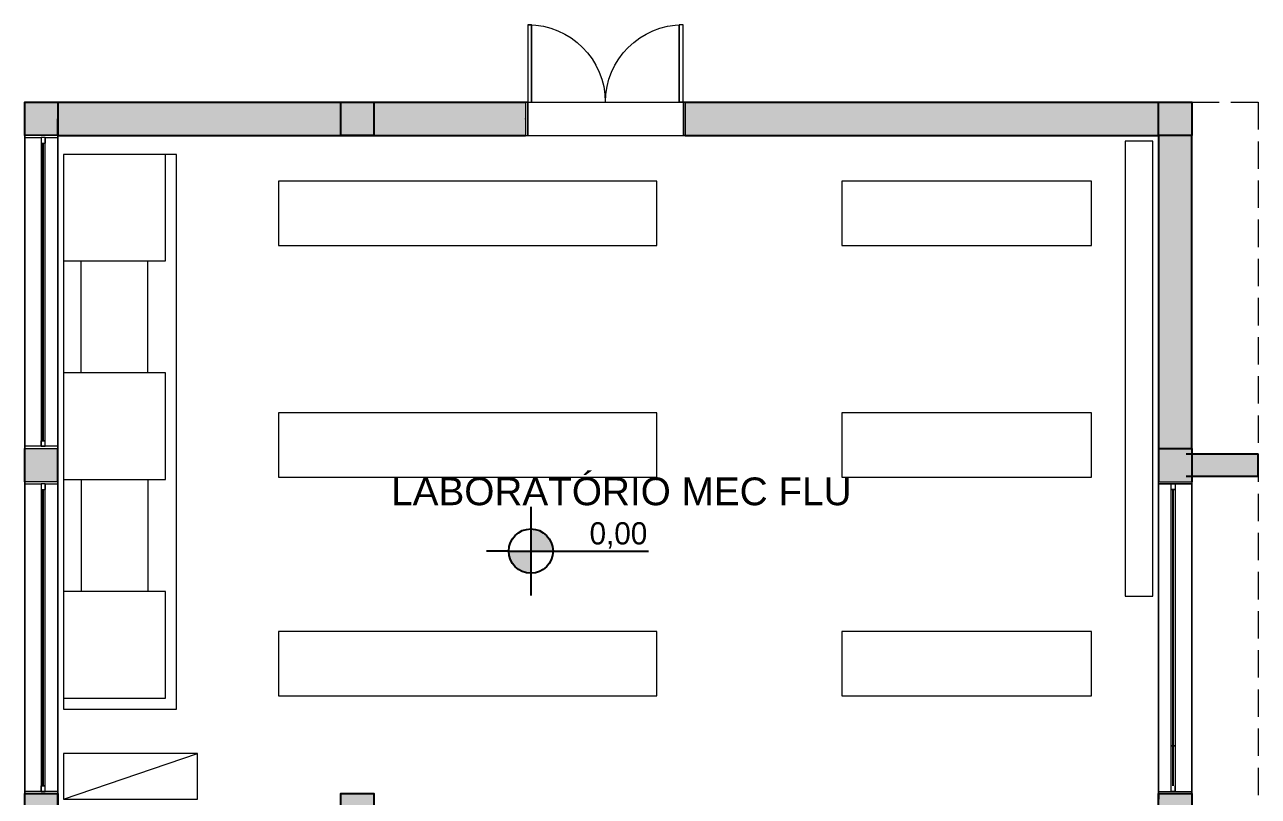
# Model space of a CAD drawing. Header units: metres. Extents: x 512 to 829, y -209 to 245.
# Drawn here: x 726.43 to 737.56, y -22.07 to -15.12 of the extents above; entities that cross this region are included whole.
import ezdxf
from ezdxf.enums import TextEntityAlignment as Align

# ---------------------------------------------------------------- set-up
doc = ezdxf.new("R2010")
doc.units = ezdxf.units.M
doc.header["$LTSCALE"] = 0.508
doc.set_wipeout_variables(frame=1)
doc.header["$PDSIZE"] = -2
doc.linetypes.add('STYLE_02', pattern=[0.694425, 0.48607, -0.208355])
doc.layers.get('0').update_dxf_attribs({"lineweight": 15})
for name, color, linetype in [('AR-TEXTOS', 2, 'Continuous'), ('CI-COTAS', 160, 'Continuous'), ('CI-NIVEIS', 160, 'Continuous'), ('MB-ARQ-MOBILIÁRIO 02', 2, 'Continuous')]:
    doc.layers.add(name, color=color, linetype=linetype)
for name, color, linetype, lineweight in [('ARQ-HATCH', 7, 'Continuous', 15), ('None', 7, 'Continuous', 5), ('NãoImprimir', 7, 'Continuous', 5), ('Peitoris', 2, 'Continuous', 5), ('Telhado-Princ', 7, 'Continuous', 5)]:
    doc.layers.add(name, color=color, linetype=linetype, lineweight=lineweight)
doc.styles.add('R80 - 1_100', font='arial.ttf', dxfattribs={"height": 0.25})

# ---------------------------------------------------------------- blocks, each defined once
blk = doc.blocks.new('nível em planta')
h = blk.add_hatch(color=256)
h.paths.add_polyline_path([(0, 0.2), (0, 0), (0.2, 0, 0.414214)])
h.paths.add_polyline_path([(0, 0), (-0.2, 0, 0.414214), (0, -0.2)])
for p, q in [((0, 0.4), (0, -0.4)), ((-0.2, 0), (-0.4, 0)), ((-0.2, 0), (1.061, 0))]:
    blk.add_line(p, q)
blk.add_circle((0, 0), 0.2)
at = {"color": 2}
blk.add_attdef('Nível', text='', height=0.2, dxfattribs=at).set_placement((1.04, 0), align=Align.BOTTOM_RIGHT)
blk = doc.blocks.new('Grupo-2670')
at = {"layer": 'None', "color": 7, "linetype": 'Continuous', "lineweight": 5}
for p, q in [((-0.72, 0.15), (-0.72, -0.15)), ((0.72, 0.15), (0.72, -0.15))]:
    blk.add_line(p, q, dxfattribs=at)
blk = doc.blocks.new('Grupo-2671')
at = {"color": 7, "linetype": 'Continuous', "lineweight": 5}
for points in [[(-0.72, 0.15), (-0.7, 0.15), (-0.7, -0.15), (-0.72, -0.15)], [(0.7, 0.15), (0.72, 0.15), (0.72, -0.15), (0.7, -0.15)]]:
    blk.add_wipeout(points, dxfattribs=at).dxf.layer = 'None'
at = {"layer": 'None', "color": 7, "linetype": 'Continuous', "lineweight": 5}
for points in [[(-0.72, 0.15), (-0.7, 0.15), (-0.7, -0.15), (-0.72, -0.15)], [(0.7, 0.15), (0.72, 0.15), (0.72, -0.15), (0.7, -0.15)]]:
    blk.add_lwpolyline(points, close=True, dxfattribs=at)
blk = doc.blocks.new('Grupo-2672')
at = {"layer": 'None', "color": 7}
blk.add_blockref('Grupo-2670', (0, 0), dxfattribs=at)
blk.add_blockref('Grupo-2671', (0, 0), dxfattribs=at)
at = {"layer": 'None', "color": 7, "linetype": 'Continuous', "lineweight": 5}
for p, q in [((-0.72, 0.15), (-0.7, 0.15)), ((-0.7, 0.15), (-0.7, -0.15)), ((0.72, 0.15), (0.7, 0.15)), ((0.7, 0.15), (0.7, -0.15)), ((-0.72, -0.15), (-0.7, -0.15)), ((0.72, -0.15), (0.7, -0.15))]:
    blk.add_line(p, q, dxfattribs=at)
blk = doc.blocks.new('Grupo-2673')
at = {"layer": 'None', "color": 7, "linetype": 'Continuous', "lineweight": 5}
blk.add_arc((-0.7, 0.15), 0.699, 0, 90, dxfattribs=at)
blk = doc.blocks.new('Grupo-2674')
at = {"color": 7, "linetype": 'Continuous', "lineweight": 5}
blk.add_wipeout([(-0.7, 0.15), (-0.7, 0.84875), (-0.665, 0.84875), (-0.665, 0.15)], dxfattribs=at).dxf.layer = 'None'
at = {"layer": 'None', "color": 7, "linetype": 'Continuous', "lineweight": 5}
blk.add_lwpolyline([(-0.7, 0.15), (-0.7, 0.84875), (-0.665, 0.84875), (-0.665, 0.15)], close=True, dxfattribs=at)
blk = doc.blocks.new('Grupo-2675')
at = {"layer": 'None', "color": 7}
blk.add_blockref('Grupo-2674', (0, 0), dxfattribs=at)
at = {"layer": 'None', "color": 7, "linetype": 'Continuous', "lineweight": 5}
for p, q in [((-0.7, 0.15), (-0.7, 0.84875)), ((-0.7, 0.84875), (-0.665, 0.84875)), ((-0.665, 0.15), (-0.665, 0.84875)), ((-0.7, 0.15), (-0.665, 0.15))]:
    blk.add_line(p, q, dxfattribs=at)
blk = doc.blocks.new('Grupo-2676')
at = {"layer": 'Peitoris', "color": 7}
blk.add_blockref('Grupo-2675', (0, 0), dxfattribs=at)
blk = doc.blocks.new('Grupo-2677')
at = {"layer": 'None', "color": 7, "linetype": 'Continuous', "lineweight": 5}
blk.add_arc((0.7, 0.15), 0.699, 90, 180, dxfattribs=at)
blk = doc.blocks.new('Grupo-2678')
at = {"color": 7, "linetype": 'Continuous', "lineweight": 5}
blk.add_wipeout([(0.7, 0.84875), (0.7, 0.15), (0.665, 0.15), (0.665, 0.84875)], dxfattribs=at).dxf.layer = 'None'
at = {"layer": 'None', "color": 7, "linetype": 'Continuous', "lineweight": 5}
blk.add_lwpolyline([(0.7, 0.84875), (0.7, 0.15), (0.665, 0.15), (0.665, 0.84875)], close=True, dxfattribs=at)
blk = doc.blocks.new('Grupo-2679')
at = {"layer": 'None', "color": 7}
blk.add_blockref('Grupo-2678', (0, 0), dxfattribs=at)
at = {"layer": 'None', "color": 7, "linetype": 'Continuous', "lineweight": 5}
for p, q in [((0.665, 0.84875), (0.665, 0.15)), ((0.7, 0.84875), (0.665, 0.84875)), ((0.7, 0.84875), (0.7, 0.15)), ((0.7, 0.15), (0.665, 0.15))]:
    blk.add_line(p, q, dxfattribs=at)
blk = doc.blocks.new('Grupo-2680')
at = {"layer": 'Peitoris', "color": 7}
blk.add_blockref('Grupo-2679', (0, 0), dxfattribs=at)
blk = doc.blocks.new('Grupo-2681')
at = {"layer": 'None', "color": 7, "linetype": 'Continuous', "lineweight": 5}
for p, q in [((0.72, 0.15), (-0.72, 0.15)), ((0.72, -0.15), (-0.72, -0.15))]:
    blk.add_line(p, q, dxfattribs=at)
blk = doc.blocks.new('Door (2D)-93')
at = {"layer": 'None', "color": 7}
blk.add_blockref('Grupo-2672', (0, 0), dxfattribs=at)
at = {"layer": 'NãoImprimir', "color": 7, "linetype": 'Continuous', "lineweight": 5}
for p in [(-0.72, 0), (0.72, 0)]:
    blk.add_point(p, dxfattribs=at)
at = {"layer": 'Peitoris', "color": 7}
for name in ['Grupo-2673', 'Grupo-2677']:
    blk.add_blockref(name, (0, 0), dxfattribs=at)
at = {"layer": 'None', "color": 7}
for name in ['Grupo-2676', 'Grupo-2680']:
    blk.add_blockref(name, (0, 0), dxfattribs=at)
at = {"color": 7, "linetype": 'Continuous', "lineweight": 5}
blk.add_wipeout([(-0.02625, 0.1125), (-0.02625, 0.115), (-0.00125, 0.115), (-0.00125, 0.15), (0.00125, 0.15), (0.00125, 0.115), (0.02625, 0.115), (0.02625, 0.1125)], dxfattribs=at).dxf.layer = 'None'
at = {"layer": 'Telhado-Princ', "color": 7}
blk.add_blockref('Grupo-2681', (0, 0), dxfattribs=at)
blk = doc.blocks.new('Grupo-2950')
at = {"layer": 'None', "linetype": 'Continuous', "lineweight": 0}
for points in [[(10.35, 82.572), (10.35, 82.872), (10.65, 82.872), (10.65, 82.572)], [(13.2, 82.572), (13.2, 82.872), (13.5, 82.872), (13.5, 82.572)], [(20.575, 82.572), (20.575, 82.872), (20.875, 82.872), (20.875, 82.572)]]:
    blk.add_hatch(color=255, dxfattribs=at).paths.add_polyline_path(points)
at = {"layer": 'None', "color": 7, "linetype": 'Continuous', "lineweight": 25}
for points in [[(10.35, 82.572), (10.35, 82.872), (10.65, 82.872), (10.65, 82.572)], [(13.2, 82.572), (13.2, 82.872), (13.5, 82.872), (13.5, 82.572)], [(20.575, 82.572), (20.575, 82.872), (20.875, 82.872), (20.875, 82.572)]]:
    blk.add_lwpolyline(points, close=True, dxfattribs=at)
blk = doc.blocks.new('Grupo-2951')
at = {"layer": 'None', "linetype": 'Continuous', "lineweight": 0}
for points in [[(10.35, 76.672), (10.35, 76.972), (10.65, 76.972), (10.65, 76.672)], [(13.2, 76.672), (13.2, 76.972), (13.5, 76.972), (13.5, 76.672)], [(20.575, 76.672), (20.575, 76.972), (20.875, 76.972), (20.875, 76.672)]]:
    blk.add_hatch(color=255, dxfattribs=at).paths.add_polyline_path(points)
at = {"layer": 'None', "color": 7, "linetype": 'Continuous', "lineweight": 25}
for points in [[(10.35, 76.672), (10.35, 76.972), (10.65, 76.972), (10.65, 76.672)], [(13.2, 76.672), (13.2, 76.972), (13.5, 76.972), (13.5, 76.672)], [(20.575, 76.672), (20.575, 76.972), (20.875, 76.972), (20.875, 76.672)]]:
    blk.add_lwpolyline(points, close=True, dxfattribs=at)

msp = doc.modelspace()

# ---------------------------------------------------------------- hatches: boundary and pattern name
at = {"layer": 'ARQ-HATCH', "linetype": 'Continuous', "lineweight": 0}
h = msp.add_hatch(color=250, dxfattribs=at)
h.dxf.hatch_style = 1
h.paths.add_polyline_path([(729.2835, -15.8149), (726.7335, -15.8149), (726.7335, -16.1149), (729.2835, -16.1149)])
h = msp.add_hatch(color=250, dxfattribs=at)
h.dxf.hatch_style = 1
h.paths.add_polyline_path([(730.9503, -15.8149), (729.5835, -15.8149), (729.5835, -16.1149), (730.9503, -16.1149)])
h = msp.add_hatch(color=250, dxfattribs=at)
h.dxf.hatch_style = 1
h.paths.add_polyline_path([(736.6585, -15.8149), (732.3903, -15.8149), (732.3903, -16.1149), (736.6585, -16.1149)])
h = msp.add_hatch(color=250, dxfattribs=at)
h.dxf.hatch_style = 1
h.paths.add_polyline_path([(736.6585, -18.9349), (736.9585, -18.9349), (736.9585, -16.1149), (736.6585, -16.1149)])
h = msp.add_hatch(color=250, dxfattribs=at)
h.dxf.hatch_style = 1
h.paths.add_polyline_path([(737.5585, -18.9849), (736.9585, -18.9849), (736.9585, -19.1849), (737.5585, -19.1849)])

# ---------------------------------------------------------------- linework, layer by layer
at = {"layer": 'CI-COTAS', "linetype": 'Continuous', "lineweight": 0, "extrusion": (0, 0, -1)}
for p, q in [((726.7335, -16.1149), (726.4335, -16.1149)), ((726.4335, -16.1149), (726.4335, -18.9349)), ((726.7335, -18.9349), (726.7335, -16.1149)), ((726.6184, -16.1848), (726.5835, -16.1848)), ((726.5835, -16.1848), (726.5835, -18.8651)), ((726.5835, -18.8651), (726.6184, -18.8651)), ((726.6184, -18.8651), (726.5835, -18.8651)), ((726.5835, -18.8651), (726.5835, -18.9159)), ((726.6184, -18.9159), (726.6184, -18.8651)), ((726.7335, -18.9159), (726.4335, -18.9159)), ((726.4335, -18.9159), (726.4335, -18.9349)), ((726.4335, -18.9349), (726.7335, -18.9349)), ((726.4335, -18.9349), (726.7335, -18.9349)), ((726.5835, -18.9159), (726.6184, -18.9159)), ((726.7335, -18.9349), (726.7335, -18.9159)), ((726.7335, -19.2349), (726.4335, -19.2349)), ((726.4335, -19.2349), (726.4335, -22.0449)), ((726.7335, -22.0449), (726.7335, -19.2349)), ((736.6585, -22.0449), (736.6585, -19.2349)), ((736.6585, -19.2349), (736.9585, -19.2349)), ((736.9585, -19.2349), (736.9585, -22.0449)), ((726.6184, -19.3048), (726.5835, -19.3048)), ((726.5835, -19.3048), (726.5835, -21.9751)), ((736.7735, -19.3048), (736.8085, -19.3048)), ((736.8085, -19.3048), (736.8085, -21.9751)), ((736.8085, -21.6136), (736.7735, -21.6136)), ((736.7735, -21.6136), (736.8085, -21.6136)), ((726.7335, -22.0259), (726.4335, -22.0259)), ((726.4335, -22.0259), (726.4335, -22.0449)), ((726.5835, -21.9751), (726.6184, -21.9751)), ((726.6184, -21.9751), (726.5835, -21.9751)), ((726.5835, -21.9751), (726.5835, -22.0259)), ((726.5835, -22.0259), (726.6184, -22.0259)), ((726.6184, -22.0259), (726.6184, -21.9751)), ((726.7335, -22.0449), (726.7335, -22.0259)), ((736.6585, -22.0449), (736.6585, -22.0259)), ((736.6585, -22.0259), (736.9585, -22.0259)), ((736.7735, -22.0259), (736.7735, -21.9751)), ((736.8085, -22.0259), (736.7735, -22.0259)), ((736.8085, -21.9751), (736.8085, -22.0259)), ((736.9585, -22.0259), (736.9585, -22.0449)), ((726.4335, -22.0449), (726.7335, -22.0449)), ((726.4335, -22.0449), (726.7335, -22.0449)), ((736.9585, -22.0449), (736.6585, -22.0449)), ((736.9585, -22.0449), (736.6585, -22.0449))]:
    msp.add_line(p, q, dxfattribs=at)
at = {"layer": 'MB-ARQ-MOBILIÁRIO 02', "linetype": 'Continuous', "lineweight": 0}
for p, q in [((726.9435, -18.255), (726.9435, -17.245)), ((727.5434, -18.255), (727.5434, -17.245)), ((726.9435, -19.215), (726.9435, -20.225)), ((727.5434, -19.215), (727.5434, -20.225)), ((726.7834, -22.095), (727.9934, -21.685))]:
    msp.add_line(p, q, dxfattribs=at)
for points in [[(727.7034, -17.245), (727.7034, -16.285), (726.7834, -16.285), (726.7834, -17.245)], [(728.7235, -17.1049), (732.1335, -17.1049), (732.1335, -16.5249), (728.7235, -16.5249)], [(733.8035, -17.1049), (736.0535, -17.1049), (736.0535, -16.5249), (733.8035, -16.5249)], [(728.7235, -19.1949), (732.1335, -19.1949), (732.1335, -18.6149), (728.7235, -18.6149)], [(733.8035, -19.1949), (736.0535, -19.1949), (736.0535, -18.6149), (733.8035, -18.6149)], [(727.7034, -21.185), (727.7034, -20.225), (726.7834, -20.225), (726.7834, -21.185)], [(728.7235, -21.1649), (732.1335, -21.1649), (732.1335, -20.5849), (728.7235, -20.5849)], [(733.8035, -21.1649), (736.0535, -21.1649), (736.0535, -20.5849), (733.8035, -20.5849)], [(726.7834, -22.095), (727.9934, -22.095), (727.9934, -21.685), (726.7834, -21.685)]]:
    msp.add_lwpolyline(points, close=True, dxfattribs=at)
at = {"layer": 'None', "color": 7, "linetype": 'Continuous', "lineweight": 25}
for p, q in [((726.4585, -15.8149), (730.9503, -15.8149)), ((732.3903, -15.8149), (736.9585, -15.8149)), ((736.9585, -15.8149), (736.9585, -16.1149)), ((726.4335, -16.1149), (726.4335, -15.9649)), ((726.7335, -16.1149), (726.7335, -15.9649)), ((726.7085, -16.1149), (730.9503, -16.1149)), ((732.3903, -16.1149), (736.6585, -16.1149)), ((726.6003, -18.8651), (726.6003, -16.1848)), ((726.6016, -18.8651), (726.6016, -16.1848)), ((726.4335, -19.2349), (726.4335, -18.9349)), ((726.7335, -19.2349), (726.7335, -18.9349)), ((736.6585, -18.9349), (736.6585, -19.2349)), ((736.9085, -18.9849), (737.5585, -18.9849)), ((736.9585, -18.9349), (736.9585, -19.2349)), ((737.5585, -19.1849), (737.5585, -18.9849)), ((736.9085, -19.1849), (737.5585, -19.1849)), ((726.6003, -21.9751), (726.6003, -19.3048)), ((726.6016, -21.9751), (726.6016, -19.3048)), ((736.7904, -21.9751), (736.7904, -19.3048)), ((736.7916, -21.9751), (736.7916, -19.3048)), ((726.7335, -22.3449), (726.7335, -22.0449)), ((736.6585, -22.0449), (736.6585, -22.0949)), ((736.9585, -22.0449), (736.9585, -22.3449))]:
    msp.add_line(p, q, dxfattribs=at)
at = {"layer": 'None', "color": 7, "linetype": 'STYLE_02', "lineweight": 5}
for p, q in [((736.9585, -15.8149), (737.5585, -15.8149)), ((737.5585, -15.8149), (737.5585, -22.0949))]:
    msp.add_line(p, q, dxfattribs=at)
at = {"layer": 'None', "color": 7, "linetype": 'Continuous', "lineweight": 5}
for p, q in [((726.4335, -18.9349), (726.4335, -16.1149)), ((726.4335, -16.1149), (726.4335, -16.134)), ((726.7335, -18.9349), (726.7335, -16.1149)), ((726.7335, -16.1149), (726.7335, -16.134)), ((726.7335, -16.134), (726.4335, -16.134)), ((726.5835, -16.134), (726.5835, -16.1848)), ((726.6184, -16.1848), (726.5835, -16.1848)), ((726.5835, -16.1848), (726.5835, -18.8651)), ((726.6184, -16.1848), (726.5835, -16.1848)), ((726.6184, -16.134), (726.6184, -16.1848)), ((726.6184, -18.8651), (726.6184, -16.1848)), ((726.5835, -18.8651), (726.6184, -18.8651)), ((726.5835, -18.9159), (726.5835, -18.8651)), ((726.6184, -18.8651), (726.5835, -18.8651)), ((726.6184, -18.8651), (726.5835, -18.8651)), ((726.5835, -18.8651), (726.5835, -18.9159)), ((726.6184, -18.9159), (726.6184, -18.8651)), ((726.6184, -18.9159), (726.6184, -18.8651)), ((726.4335, -18.9349), (726.4335, -18.9159)), ((726.7335, -18.9159), (726.4335, -18.9159)), ((726.7335, -18.9159), (726.4335, -18.9159)), ((726.4335, -18.9159), (726.4335, -18.9349)), ((726.4335, -18.9349), (726.7335, -18.9349)), ((726.5835, -18.9159), (726.6184, -18.9159)), ((726.6184, -18.9159), (726.5835, -18.9159)), ((726.7335, -18.9349), (726.7335, -18.9159)), ((726.7335, -18.9349), (726.7335, -18.9159)), ((726.4335, -22.0449), (726.4335, -19.2349)), ((726.4335, -19.2349), (726.4335, -19.254)), ((726.7335, -22.0449), (726.7335, -19.2349)), ((726.7335, -19.2349), (726.7335, -19.254)), ((736.6585, -22.0449), (736.6585, -19.2349)), ((736.6585, -19.2349), (736.6585, -19.254)), ((736.9585, -22.0449), (736.9585, -19.2349)), ((736.9585, -19.2349), (736.9585, -19.254)), ((726.7335, -19.254), (726.4335, -19.254)), ((726.5835, -19.254), (726.5835, -19.3048)), ((726.6184, -19.3048), (726.5835, -19.3048)), ((726.5835, -19.3048), (726.5835, -21.9751)), ((726.6184, -19.3048), (726.5835, -19.3048)), ((726.6184, -19.254), (726.6184, -19.3048)), ((726.6184, -21.9751), (726.6184, -19.3048)), ((736.6585, -19.254), (736.9585, -19.254)), ((736.7735, -19.254), (736.7735, -19.3048)), ((736.7735, -21.9751), (736.7735, -19.3048)), ((736.7735, -19.3048), (736.8085, -19.3048)), ((736.7735, -19.3048), (736.8085, -19.3048)), ((736.8085, -19.254), (736.8085, -19.3048)), ((736.8085, -19.3048), (736.8085, -21.9751)), ((736.8085, -21.6136), (736.7735, -21.6136)), ((736.7735, -21.6136), (736.8085, -21.6136)), ((736.7735, -21.6136), (736.8085, -21.6136)), ((726.4335, -22.0449), (726.4335, -22.0259)), ((726.7335, -22.0259), (726.4335, -22.0259)), ((726.7335, -22.0259), (726.4335, -22.0259)), ((726.4335, -22.0259), (726.4335, -22.0449)), ((726.5835, -21.9751), (726.6184, -21.9751)), ((726.5835, -22.0259), (726.5835, -21.9751)), ((726.6184, -21.9751), (726.5835, -21.9751)), ((726.6184, -21.9751), (726.5835, -21.9751)), ((726.5835, -21.9751), (726.5835, -22.0259)), ((726.5835, -22.0259), (726.6184, -22.0259)), ((726.6184, -22.0259), (726.5835, -22.0259)), ((726.6184, -22.0259), (726.6184, -21.9751)), ((726.6184, -22.0259), (726.6184, -21.9751)), ((726.7335, -22.0449), (726.7335, -22.0259)), ((726.7335, -22.0449), (726.7335, -22.0259)), ((736.6585, -22.0449), (736.6585, -22.0259)), ((736.6585, -22.0259), (736.9585, -22.0259)), ((736.6585, -22.0449), (736.6585, -22.0259)), ((736.6585, -22.0259), (736.9585, -22.0259)), ((736.7735, -22.0259), (736.7735, -21.9751)), ((736.7735, -22.0259), (736.7735, -21.9751)), ((736.8085, -22.0259), (736.7735, -22.0259)), ((736.7735, -22.0259), (736.8085, -22.0259)), ((736.8085, -22.0259), (736.8085, -21.9751)), ((736.8085, -21.9751), (736.8085, -22.0259)), ((736.9585, -22.0449), (736.9585, -22.0259)), ((736.9585, -22.0259), (736.9585, -22.0449)), ((726.4335, -22.0449), (726.7335, -22.0449)), ((736.9585, -22.0449), (736.6585, -22.0449))]:
    msp.add_line(p, q, dxfattribs=at)
at = {"layer": 'None', "color": 7, "linetype": 'Continuous', "lineweight": 20}
for p, q in [((726.4335, -16.1149), (726.4335, -18.9349)), ((726.7335, -16.1149), (726.7335, -18.9349)), ((726.4335, -19.2349), (726.4335, -22.0449)), ((726.7335, -19.2349), (726.7335, -22.0449)), ((736.6585, -19.2349), (736.6585, -22.0449)), ((736.9585, -19.2349), (736.9585, -22.0449))]:
    msp.add_line(p, q, dxfattribs=at)
at = {"layer": 'None', "color": 7, "linetype": 'Continuous', "lineweight": 25}
msp.add_lwpolyline([(736.6585, -18.9349), (736.9585, -18.9349), (736.9585, -16.1149), (736.6585, -16.1149)], close=True, dxfattribs=at)
at = {"layer": 'None', "color": 254, "linetype": 'Continuous'}
for points in [[(736.6585, -16.1149), (736.9585, -15.8149), (736.6585, -16.1149), (736.9585, -16.1149)], [(726.7335, -16.1149), (726.4335, -16.1149), (726.7335, -15.9649), (726.4335, -15.9649)], [(726.7335, -19.2349), (726.4335, -19.2349), (726.7335, -18.9349), (726.4335, -18.9349)], [(736.6585, -18.9349), (736.9585, -18.9349), (736.6585, -19.2349), (736.9585, -19.2349)], [(726.7335, -22.3449), (726.4335, -22.3449), (726.7335, -22.0449), (726.4335, -22.0449)], [(736.6585, -22.0449), (736.9585, -22.0449), (736.6585, -22.3449), (736.9585, -22.3449)]]:
    msp.add_solid(points, dxfattribs=at)

# ---------------------------------------------------------------- block references
at = {"layer": 'CI-NIVEIS'}
ref = msp.add_blockref('nível em planta', (730.9984, -19.86), dxfattribs=at)
ref.add_attrib('Nível', '0,00', dxfattribs={"layer": '0', "color": 2, "height": 0.2}).set_placement((732.0482, -19.86), align=Align.BOTTOM_RIGHT)
at = {"layer": 'None', "color": 7}
msp.add_blockref('Grupo-2951', (716.0835, -99.0168), dxfattribs=at)

# ---------------------------------------------------------------- texts
at = {"layer": 'AR-TEXTOS', "style": 'R80 - 1_100'}
msp.add_text('LABORATÓRIO MEC FLU', height=0.25, dxfattribs=at).set_placement((729.7378, -19.4467))

# ---------------------------------------------------------------- next in the draw order: block references
at = {"layer": 'None', "color": 7, "xscale": -1}
msp.add_blockref('Door (2D)-93', (731.6703, -15.9649), dxfattribs=at)

# ---------------------------------------------------------------- next in the draw order: wipeouts: each hides what was drawn before it
at = {"color": 7, "linetype": 'Continuous', "lineweight": 5}
for points in [[(726.7335, -19.254), (726.7335, -19.2349), (726.4335, -19.2349), (726.4335, -19.254)], [(736.6585, -19.254), (736.6585, -19.2349), (736.9585, -19.2349), (736.9585, -19.254)]]:
    msp.add_wipeout(points, dxfattribs=at).dxf.layer = 'None'

# ---------------------------------------------------------------- next in the draw order: linework, layer by layer
at = {"layer": 'MB-ARQ-MOBILIÁRIO 02', "linetype": 'Continuous', "lineweight": 0}
for points in [[(736.6085, -16.1649), (736.3585, -16.1649), (736.3585, -20.2649), (736.6085, -20.2649)], [(727.8034, -21.285), (727.8034, -16.285), (726.7834, -16.285), (726.7834, -21.285)], [(727.7034, -19.215), (727.7034, -18.255), (726.7834, -18.255), (726.7834, -19.215)]]:
    msp.add_lwpolyline(points, close=True, dxfattribs=at)
at = {"layer": 'None', "color": 7, "linetype": 'Continuous', "lineweight": 5}
for p, q in [((726.7335, -19.2349), (726.4335, -19.2349)), ((726.4335, -19.2349), (726.4335, -19.254)), ((726.7335, -19.254), (726.7335, -19.2349)), ((736.6585, -19.254), (736.6585, -19.2349)), ((736.6585, -19.2349), (736.9585, -19.2349)), ((736.9585, -19.2349), (736.9585, -19.254)), ((726.4335, -19.254), (726.7335, -19.254)), ((736.9585, -19.254), (736.6585, -19.254))]:
    msp.add_line(p, q, dxfattribs=at)

# ---------------------------------------------------------------- next in the draw order: block references
at = {"layer": 'None', "color": 7}
msp.add_blockref('Grupo-2950', (716.0835, -98.6868), dxfattribs=at)

# ---------------------------------------------------------------- next in the draw order: wipeouts: each hides what was drawn before it
at = {"color": 7, "linetype": 'Continuous', "lineweight": 5}
for points in [[(726.7335, -16.134), (726.7335, -16.1149), (726.4335, -16.1149), (726.4335, -16.134)], [(726.6184, -19.3048), (726.6184, -19.254), (726.5835, -19.254), (726.5835, -19.3048)], [(736.7735, -19.3048), (736.7735, -19.254), (736.8085, -19.254), (736.8085, -19.3048)]]:
    msp.add_wipeout(points, dxfattribs=at).dxf.layer = 'None'

# ---------------------------------------------------------------- next in the draw order: linework, layer by layer
at = {"layer": 'CI-COTAS', "linetype": 'Continuous', "lineweight": 0, "extrusion": (0, 0, -1)}
for p, q in [((726.6016, -19.3048), (726.6003, -19.3048)), ((736.7904, -19.3048), (736.7916, -19.3048))]:
    msp.add_line(p, q, dxfattribs=at)
at = {"layer": 'None', "color": 7, "linetype": 'Continuous', "lineweight": 5}
for p, q in [((726.7335, -16.1149), (726.4335, -16.1149)), ((726.4335, -16.1149), (726.4335, -16.134)), ((726.7335, -16.134), (726.7335, -16.1149)), ((726.4335, -16.134), (726.7335, -16.134)), ((726.6184, -19.254), (726.5835, -19.254)), ((726.5835, -19.254), (726.5835, -19.3048)), ((726.6184, -19.254), (726.5835, -19.254)), ((726.5835, -19.3048), (726.6184, -19.3048)), ((726.6184, -19.3048), (726.6184, -19.254)), ((736.7735, -19.3048), (736.7735, -19.254)), ((736.7735, -19.254), (736.8085, -19.254)), ((736.7735, -19.254), (736.8085, -19.254)), ((736.8085, -19.3048), (736.7735, -19.3048)), ((736.8085, -19.254), (736.8085, -19.3048))]:
    msp.add_line(p, q, dxfattribs=at)

# ---------------------------------------------------------------- next in the draw order: wipeouts: each hides what was drawn before it
at = {"color": 7, "linetype": 'Continuous', "lineweight": 5}
msp.add_wipeout([(726.6184, -16.1848), (726.6184, -16.134), (726.5835, -16.134), (726.5835, -16.1848)], dxfattribs=at).dxf.layer = 'None'

# ---------------------------------------------------------------- next in the draw order: linework, layer by layer
at = {"layer": 'CI-COTAS', "linetype": 'Continuous', "lineweight": 0, "extrusion": (0, 0, -1)}
msp.add_line((726.6016, -16.1848), (726.6003, -16.1848), dxfattribs=at)
at = {"layer": 'None', "color": 7, "linetype": 'Continuous', "lineweight": 5}
for p, q in [((726.6184, -16.134), (726.5835, -16.134)), ((726.5835, -16.134), (726.5835, -16.1848)), ((726.6184, -16.134), (726.5835, -16.134)), ((726.5835, -16.1848), (726.6184, -16.1848)), ((726.6184, -16.1848), (726.6184, -16.134))]:
    msp.add_line(p, q, dxfattribs=at)

doc.saveas('drawing.dxf')
